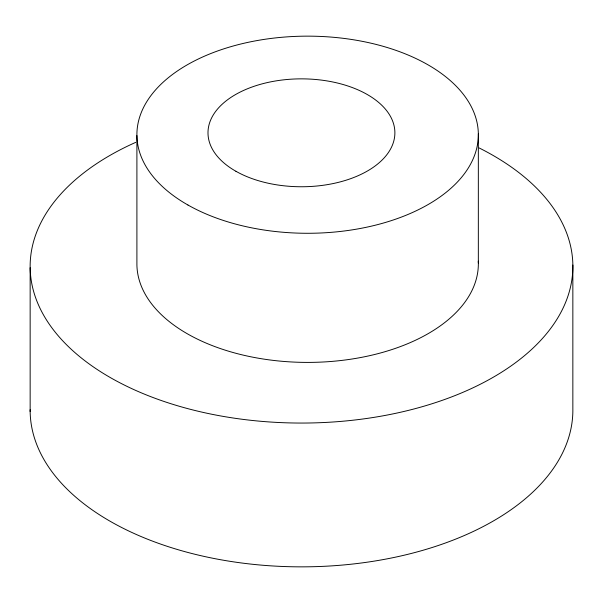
<?xml version="1.0" encoding="UTF-8"?>
<svg xmlns="http://www.w3.org/2000/svg" width="603" height="603" viewBox="0 0 603 603"><rect width="100%" height="100%" fill="white"/><g stroke="black" fill="none" stroke-linecap="round" stroke-linejoin="round"><path stroke-width="0.9" d="M572.85 265.034L572.85 408.834A271.358 156.667 0 0 1 302.276 566.85A271.358 156.667 0 0 1 30.142 409.731M478.337 133.866L478.337 262.991M136.904 135.569L136.904 264.694A170.724 98.568 0 0 0 310.681 362.388A170.724 98.568 0 0 0 478.285 261.167M30.15 267.74L30.15 411.532M479.121 147.939A271.358 156.667 0 0 1 494.354 376.604A271.358 156.667 0 0 1 98.168 370.136A271.358 156.667 0 0 1 135.758 142.338M187.948 205.012A170.724 98.568 0 0 0 472.903 159.403A170.724 98.568 0 0 0 262.019 39.73A170.724 98.568 0 0 0 187.948 205.012M235.931 171.282A93.45 53.953 0 0 0 391.905 146.318A93.45 53.953 0 0 0 276.468 80.817A93.45 53.953 0 0 0 235.931 171.282"/></g></svg>
